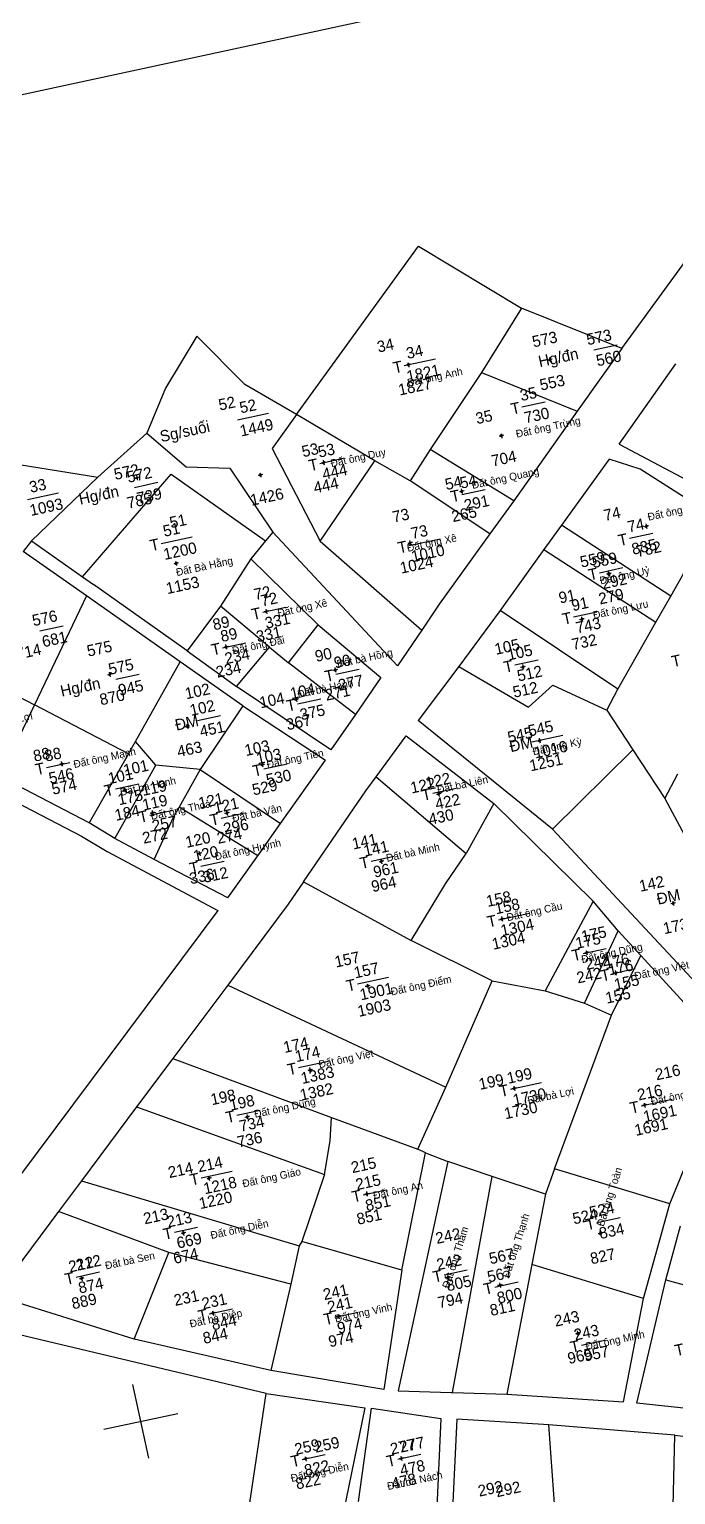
# Model space of a CAD drawing. Extents: x 537054 to 538409, y 1836408 to 1837892.
# Drawn here: x 537278.7 to 537449.7, y 1837239.7 to 1837627.6 of the extents above; entities that cross this region are included whole.
import ezdxf

# ---------------------------------------------------------------- set-up
doc = ezdxf.new("R2010")
doc.units = 0
for name, color, linetype in [('Level 11', 7, 'Continuous'), ('Level 15', 7, 'Continuous'), ('Level 2', 7, 'Continuous'), ('Level 22', 7, 'Continuous'), ('Level 45', 7, 'Continuous'), ('Level 56', 7, 'Continuous'), ('Level 63', 7, 'Continuous')]:
    doc.layers.add(name, color=color, linetype=linetype)

msp = doc.modelspace()

# ---------------------------------------------------------------- linework, layer by layer
at = {"layer": 'Level 11'}
for p, q in [((537378.9, 1837539.13), (537378.66, 1837538.76)), ((537378.83, 1837539.43), (537378.9, 1837539.13)), ((537379.27, 1837538.89), (537378.9, 1837539.13)), ((537379.03, 1837538.52), (537379.27, 1837538.89)), ((537379.58, 1837538.96), (537379.27, 1837538.89)), ((537416.08, 1837540.07), (537415.77, 1837540.01)), ((537416.31, 1837540.44), (537416.08, 1837540.07)), ((537416.08, 1837540.07), (537416.44, 1837539.84)), ((537416.25, 1837540.76), (537416.31, 1837540.44)), ((537416.68, 1837540.21), (537416.31, 1837540.44)), ((537416.44, 1837539.84), (537416.68, 1837540.21)), ((537416.44, 1837539.84), (537416.51, 1837539.52)), ((537416.98, 1837540.27), (537416.68, 1837540.21)), ((537378.66, 1837538.76), (537378.35, 1837538.69)), ((537378.66, 1837538.76), (537379.03, 1837538.52)), ((537379.03, 1837538.52), (537379.09, 1837538.22)), ((537403.27, 1837519.96), (537402.97, 1837519.89)), ((537403.51, 1837520.33), (537403.27, 1837519.96)), ((537403.27, 1837519.96), (537403.64, 1837519.72)), ((537403.44, 1837520.64), (537403.51, 1837520.33)), ((537403.88, 1837520.09), (537403.51, 1837520.33)), ((537403.64, 1837519.72), (537403.88, 1837520.09)), ((537403.64, 1837519.72), (537403.71, 1837519.41)), ((537404.18, 1837520.16), (537403.88, 1837520.09)), ((537356.23, 1837512.85), (537355.93, 1837512.79)), ((537356.47, 1837513.22), (537356.23, 1837512.85)), ((537356.23, 1837512.85), (537356.6, 1837512.62)), ((537356.4, 1837513.53), (537356.47, 1837513.22)), ((537356.84, 1837512.98), (537356.47, 1837513.22)), ((537356.6, 1837512.62), (537356.84, 1837512.98)), ((537356.6, 1837512.62), (537356.67, 1837512.3)), ((537357.14, 1837513.05), (537356.84, 1837512.98)), ((537306.87, 1837508.83), (537306.57, 1837508.76)), ((537307.11, 1837509.19), (537306.87, 1837508.83)), ((537306.87, 1837508.83), (537307.24, 1837508.59)), ((537307.04, 1837509.51), (537307.11, 1837509.19)), ((537307.48, 1837508.96), (537307.11, 1837509.19)), ((537307.24, 1837508.59), (537307.48, 1837508.96)), ((537307.24, 1837508.59), (537307.31, 1837508.28)), ((537307.78, 1837509.02), (537307.48, 1837508.96)), ((537339.52, 1837509.58), (537339.2, 1837509.51)), ((537339.75, 1837509.95), (537339.52, 1837509.58)), ((537339.52, 1837509.58), (537339.88, 1837509.34)), ((537339.69, 1837510.25), (537339.75, 1837509.95)), ((537340.12, 1837509.71), (537339.75, 1837509.95)), ((537339.88, 1837509.34), (537340.12, 1837509.71)), ((537339.88, 1837509.34), (537339.95, 1837509.04)), ((537340.44, 1837509.78), (537340.12, 1837509.71)), ((537392.78, 1837505.25), (537392.48, 1837505.19)), ((537393.02, 1837505.62), (537392.78, 1837505.25)), ((537392.78, 1837505.25), (537393.15, 1837505.02)), ((537392.95, 1837505.94), (537393.02, 1837505.62)), ((537393.38, 1837505.39), (537393.02, 1837505.62)), ((537393.15, 1837505.02), (537393.38, 1837505.39)), ((537393.15, 1837505.02), (537393.21, 1837504.7)), ((537393.69, 1837505.45), (537393.38, 1837505.39)), ((537441.83, 1837496.37), (537441.59, 1837496.01)), ((537441.76, 1837496.69), (537441.83, 1837496.37)), ((537442.2, 1837496.14), (537441.83, 1837496.37)), ((537441.96, 1837495.77), (537442.2, 1837496.14)), ((537442.5, 1837496.2), (537442.2, 1837496.14)), ((537379.26, 1837492.28), (537379.33, 1837491.98)), ((537441.59, 1837496.01), (537441.29, 1837495.94)), ((537441.59, 1837496.01), (537441.96, 1837495.77)), ((537441.96, 1837495.77), (537442.03, 1837495.46)), ((537379.09, 1837491.61), (537378.79, 1837491.54)), ((537379.33, 1837491.98), (537379.09, 1837491.61)), ((537379.09, 1837491.61), (537379.46, 1837491.37)), ((537379.7, 1837491.74), (537379.33, 1837491.98)), ((537379.46, 1837491.37), (537379.7, 1837491.74)), ((537379.46, 1837491.37), (537379.52, 1837491.07)), ((537380, 1837491.8), (537379.7, 1837491.74)), ((537317.2, 1837486.19), (537316.9, 1837486.12)), ((537317.44, 1837486.55), (537317.2, 1837486.19)), ((537317.2, 1837486.19), (537317.57, 1837485.95)), ((537317.37, 1837486.86), (537317.44, 1837486.55)), ((537317.81, 1837486.32), (537317.44, 1837486.55)), ((537317.57, 1837485.95), (537317.81, 1837486.32)), ((537317.57, 1837485.95), (537317.63, 1837485.64)), ((537318.11, 1837486.38), (537317.81, 1837486.32)), ((537431.65, 1837483.44), (537431.34, 1837483.37)), ((537431.89, 1837483.8), (537431.65, 1837483.44)), ((537431.65, 1837483.44), (537432.02, 1837483.2)), ((537431.82, 1837484.11), (537431.89, 1837483.8)), ((537432.25, 1837483.57), (537431.89, 1837483.8)), ((537432.02, 1837483.2), (537432.25, 1837483.57)), ((537432.02, 1837483.2), (537432.08, 1837482.89)), ((537432.57, 1837483.63), (537432.25, 1837483.57)), ((537341.08, 1837473.44), (537340.77, 1837473.37)), ((537341.32, 1837473.81), (537341.08, 1837473.44)), ((537341.08, 1837473.44), (537341.45, 1837473.2)), ((537341.25, 1837474.11), (537341.32, 1837473.81)), ((537341.68, 1837473.57), (537341.32, 1837473.81)), ((537341.45, 1837473.2), (537341.68, 1837473.57)), ((537341.45, 1837473.2), (537341.51, 1837472.9)), ((537342, 1837473.64), (537341.68, 1837473.57)), ((537424.54, 1837471.38), (537424.24, 1837471.32)), ((537424.78, 1837471.75), (537424.54, 1837471.38)), ((537424.54, 1837471.38), (537424.91, 1837471.15)), ((537424.71, 1837472.06), (537424.78, 1837471.75)), ((537425.15, 1837471.52), (537424.78, 1837471.75)), ((537424.91, 1837471.15), (537425.15, 1837471.52)), ((537424.91, 1837471.15), (537424.98, 1837470.84)), ((537425.45, 1837471.58), (537425.15, 1837471.52)), ((537330.44, 1837464.06), (537330.13, 1837463.99)), ((537330.68, 1837464.43), (537330.44, 1837464.06)), ((537330.44, 1837464.06), (537330.81, 1837463.82)), ((537330.61, 1837464.73), (537330.68, 1837464.43)), ((537331.04, 1837464.19), (537330.68, 1837464.43)), ((537330.81, 1837463.82), (537331.04, 1837464.19)), ((537330.81, 1837463.82), (537330.87, 1837463.52)), ((537331.36, 1837464.26), (537331.04, 1837464.19)), ((537299.82, 1837457.43), (537299.88, 1837457.13)), ((537359.3, 1837457.97), (537359, 1837457.9)), ((537359.54, 1837458.33), (537359.3, 1837457.97)), ((537359.3, 1837457.97), (537359.67, 1837457.73)), ((537359.47, 1837458.65), (537359.54, 1837458.33)), ((537359.91, 1837458.1), (537359.54, 1837458.33)), ((537359.67, 1837457.73), (537359.91, 1837458.1)), ((537359.67, 1837457.73), (537359.74, 1837457.41)), ((537360.21, 1837458.16), (537359.91, 1837458.1)), ((537408.96, 1837458.76), (537408.65, 1837458.7)), ((537409.2, 1837459.13), (537408.96, 1837458.76)), ((537408.96, 1837458.76), (537409.33, 1837458.53)), ((537409.13, 1837459.44), (537409.2, 1837459.13)), ((537409.57, 1837458.89), (537409.2, 1837459.13)), ((537409.33, 1837458.53), (537409.57, 1837458.89)), ((537409.33, 1837458.53), (537409.4, 1837458.21)), ((537409.88, 1837458.96), (537409.57, 1837458.89)), ((537299.65, 1837456.76), (537299.33, 1837456.69)), ((537299.88, 1837457.13), (537299.65, 1837456.76)), ((537299.65, 1837456.76), (537300.01, 1837456.52)), ((537300.25, 1837456.89), (537299.88, 1837457.13)), ((537300.01, 1837456.52), (537300.25, 1837456.89)), ((537300.01, 1837456.52), (537300.08, 1837456.22)), ((537300.56, 1837456.96), (537300.25, 1837456.89)), ((537349, 1837450.16), (537348.7, 1837450.1)), ((537349.24, 1837450.53), (537349, 1837450.16)), ((537349, 1837450.16), (537349.37, 1837449.93)), ((537349.17, 1837450.84), (537349.24, 1837450.53)), ((537349.6, 1837450.3), (537349.24, 1837450.53)), ((537349.37, 1837449.93), (537349.6, 1837450.3)), ((537349.37, 1837449.93), (537349.43, 1837449.62)), ((537349.91, 1837450.36), (537349.6, 1837450.3)), ((537320.14, 1837443.01), (537319.83, 1837442.95)), ((537320.38, 1837443.38), (537320.14, 1837443.01)), ((537320.14, 1837443.01), (537320.51, 1837442.78)), ((537320.31, 1837443.68), (537320.38, 1837443.38)), ((537320.74, 1837443.14), (537320.38, 1837443.38)), ((537320.51, 1837442.78), (537320.74, 1837443.14)), ((537320.51, 1837442.78), (537320.57, 1837442.47)), ((537321.05, 1837443.21), (537320.74, 1837443.14)), ((537413.34, 1837439.28), (537413.04, 1837439.21)), ((537413.58, 1837439.65), (537413.34, 1837439.28)), ((537413.34, 1837439.28), (537413.71, 1837439.04)), ((537413.52, 1837439.95), (537413.58, 1837439.65)), ((537413.95, 1837439.41), (537413.58, 1837439.65)), ((537413.71, 1837439.04), (537413.95, 1837439.41)), ((537413.71, 1837439.04), (537413.78, 1837438.74)), ((537414.25, 1837439.47), (537413.95, 1837439.41)), ((537286.96, 1837433.08), (537286.64, 1837433.01)), ((537287.19, 1837433.45), (537286.96, 1837433.08)), ((537286.96, 1837433.08), (537287.33, 1837432.84)), ((537287.13, 1837433.76), (537287.19, 1837433.45)), ((537287.56, 1837433.21), (537287.19, 1837433.45)), ((537287.33, 1837432.84), (537287.56, 1837433.21)), ((537287.33, 1837432.84), (537287.39, 1837432.53)), ((537287.88, 1837433.28), (537287.56, 1837433.21)), ((537340.01, 1837432.9), (537339.7, 1837432.83)), ((537340.25, 1837433.27), (537340.01, 1837432.9)), ((537340.01, 1837432.9), (537340.38, 1837432.66)), ((537340.18, 1837433.57), (537340.25, 1837433.27)), ((537340.62, 1837433.03), (537340.25, 1837433.27)), ((537340.38, 1837432.66), (537340.62, 1837433.03)), ((537340.38, 1837432.66), (537340.44, 1837432.36)), ((537340.93, 1837433.1), (537340.62, 1837433.03)), ((537303.87, 1837426.54), (537303.63, 1837426.17)), ((537303.8, 1837426.84), (537303.87, 1837426.54)), ((537304.24, 1837426.3), (537303.87, 1837426.54)), ((537304, 1837425.93), (537304.24, 1837426.3)), ((537304.55, 1837426.37), (537304.24, 1837426.3)), ((537303.63, 1837426.17), (537303.32, 1837426.1)), ((537303.63, 1837426.17), (537304, 1837425.93)), ((537304, 1837425.93), (537304.06, 1837425.63)), ((537386.67, 1837425.09), (537386.36, 1837425.02)), ((537386.91, 1837425.46), (537386.67, 1837425.09)), ((537386.67, 1837425.09), (537387.04, 1837424.85)), ((537386.84, 1837425.76), (537386.91, 1837425.46)), ((537387.27, 1837425.22), (537386.91, 1837425.46)), ((537387.04, 1837424.85), (537387.27, 1837425.22)), ((537387.04, 1837424.85), (537387.1, 1837424.55)), ((537387.59, 1837425.29), (537387.27, 1837425.22)), ((537310.96, 1837420.12), (537310.66, 1837420.06)), ((537311.2, 1837420.49), (537310.96, 1837420.12)), ((537310.96, 1837420.12), (537311.33, 1837419.88)), ((537311.13, 1837420.79), (537311.2, 1837420.49)), ((537311.57, 1837420.25), (537311.2, 1837420.49)), ((537311.33, 1837419.88), (537311.57, 1837420.25)), ((537311.33, 1837419.88), (537311.4, 1837419.58)), ((537311.87, 1837420.32), (537311.57, 1837420.25)), ((537330.66, 1837420.08), (537330.35, 1837420.01)), ((537330.9, 1837420.45), (537330.66, 1837420.08)), ((537330.66, 1837420.08), (537331.03, 1837419.84)), ((537330.84, 1837420.75), (537330.9, 1837420.45)), ((537331.27, 1837420.21), (537330.9, 1837420.45)), ((537331.03, 1837419.84), (537331.27, 1837420.21)), ((537331.03, 1837419.84), (537331.1, 1837419.54)), ((537331.58, 1837420.28), (537331.27, 1837420.21)), ((537323.39, 1837409.37), (537323.09, 1837409.31)), ((537323.63, 1837409.74), (537323.39, 1837409.37)), ((537323.39, 1837409.37), (537323.76, 1837409.13)), ((537323.56, 1837410.05), (537323.63, 1837409.74)), ((537324, 1837409.5), (537323.63, 1837409.74)), ((537323.76, 1837409.13), (537324, 1837409.5)), ((537323.76, 1837409.13), (537323.83, 1837408.82)), ((537324.3, 1837409.57), (537324, 1837409.5)), ((537371.52, 1837407.28), (537371.21, 1837407.22)), ((537371.75, 1837407.65), (537371.52, 1837407.28)), ((537371.52, 1837407.28), (537371.88, 1837407.04)), ((537371.69, 1837407.96), (537371.75, 1837407.65)), ((537372.12, 1837407.41), (537371.75, 1837407.65)), ((537371.88, 1837407.04), (537372.12, 1837407.41)), ((537371.88, 1837407.04), (537371.95, 1837406.73)), ((537372.42, 1837407.48), (537372.12, 1837407.41)), ((537448.7, 1837396.17), (537448.4, 1837396.1)), ((537448.94, 1837396.54), (537448.7, 1837396.17)), ((537448.7, 1837396.17), (537449.07, 1837395.93)), ((537448.87, 1837396.84), (537448.94, 1837396.54)), ((537449.3, 1837396.3), (537448.94, 1837396.54)), ((537449.07, 1837395.93), (537449.3, 1837396.3)), ((537449.07, 1837395.93), (537449.13, 1837395.63)), ((537449.61, 1837396.36), (537449.3, 1837396.3)), ((537403.43, 1837392.05), (537403.12, 1837391.99)), ((537403.67, 1837392.42), (537403.43, 1837392.05)), ((537403.43, 1837392.05), (537403.8, 1837391.81)), ((537403.6, 1837392.73), (537403.67, 1837392.42)), ((537404.03, 1837392.18), (537403.67, 1837392.42)), ((537403.8, 1837391.81), (537404.03, 1837392.18)), ((537403.8, 1837391.81), (537403.86, 1837391.5)), ((537404.34, 1837392.25), (537404.03, 1837392.18)), ((537425.99, 1837383.8), (537426.05, 1837383.49)), ((537425.82, 1837383.13), (537425.51, 1837383.06)), ((537426.05, 1837383.49), (537425.82, 1837383.13)), ((537425.82, 1837383.13), (537426.18, 1837382.89)), ((537426.42, 1837383.26), (537426.05, 1837383.49)), ((537426.18, 1837382.89), (537426.42, 1837383.26)), ((537426.18, 1837382.89), (537426.25, 1837382.58)), ((537426.72, 1837383.32), (537426.42, 1837383.26)), ((537433.46, 1837377.77), (537433.16, 1837377.7)), ((537433.7, 1837378.14), (537433.46, 1837377.77)), ((537433.46, 1837377.77), (537433.83, 1837377.53)), ((537433.63, 1837378.45), (537433.7, 1837378.14)), ((537434.06, 1837377.9), (537433.7, 1837378.14)), ((537433.83, 1837377.53), (537434.06, 1837377.9)), ((537433.83, 1837377.53), (537433.89, 1837377.22)), ((537434.37, 1837377.96), (537434.06, 1837377.9)), ((537367.87, 1837374.27), (537367.56, 1837374.2)), ((537368.11, 1837374.64), (537367.87, 1837374.27)), ((537367.87, 1837374.27), (537368.24, 1837374.03)), ((537368.04, 1837374.95), (537368.11, 1837374.64)), ((537368.48, 1837374.4), (537368.11, 1837374.64)), ((537368.24, 1837374.03), (537368.48, 1837374.4)), ((537368.24, 1837374.03), (537368.31, 1837373.72)), ((537368.79, 1837374.47), (537368.48, 1837374.4)), ((537352.8, 1837352.75), (537352.87, 1837352.45)), ((537352.63, 1837352.08), (537352.32, 1837352.01)), ((537352.87, 1837352.45), (537352.63, 1837352.08)), ((537352.63, 1837352.08), (537353, 1837351.84)), ((537353.23, 1837352.21), (537352.87, 1837352.45)), ((537353, 1837351.84), (537353.23, 1837352.21)), ((537353, 1837351.84), (537353.06, 1837351.54)), ((537353.55, 1837352.28), (537353.23, 1837352.21)), ((537406.65, 1837347.18), (537406.35, 1837347.12)), ((537406.89, 1837347.55), (537406.65, 1837347.18)), ((537406.65, 1837347.18), (537407.02, 1837346.94)), ((537406.82, 1837347.86), (537406.89, 1837347.55)), ((537407.26, 1837347.31), (537406.89, 1837347.55)), ((537407.02, 1837346.94), (537407.26, 1837347.31)), ((537407.02, 1837346.94), (537407.09, 1837346.63)), ((537407.56, 1837347.38), (537407.26, 1837347.31)), ((537441.16, 1837342.77), (537440.85, 1837342.71)), ((537441.39, 1837343.14), (537441.16, 1837342.77)), ((537441.16, 1837342.77), (537441.52, 1837342.54)), ((537441.33, 1837343.45), (537441.39, 1837343.14)), ((537441.76, 1837342.91), (537441.39, 1837343.14)), ((537441.52, 1837342.54), (537441.76, 1837342.91)), ((537441.52, 1837342.54), (537441.59, 1837342.23)), ((537442.07, 1837342.97), (537441.76, 1837342.91)), ((537336.03, 1837339.65), (537335.73, 1837339.58)), ((537336.27, 1837340.02), (537336.03, 1837339.65)), ((537336.03, 1837339.65), (537336.4, 1837339.41)), ((537336.2, 1837340.33), (537336.27, 1837340.02)), ((537336.63, 1837339.78), (537336.27, 1837340.02)), ((537336.4, 1837339.41), (537336.63, 1837339.78)), ((537336.4, 1837339.41), (537336.46, 1837339.1)), ((537336.94, 1837339.84), (537336.63, 1837339.78)), ((537325.92, 1837323.38), (537325.61, 1837323.31)), ((537326.16, 1837323.75), (537325.92, 1837323.38)), ((537325.92, 1837323.38), (537326.29, 1837323.14)), ((537326.1, 1837324.05), (537326.16, 1837323.75)), ((537326.53, 1837323.51), (537326.16, 1837323.75)), ((537326.29, 1837323.14), (537326.53, 1837323.51)), ((537326.29, 1837323.14), (537326.36, 1837322.84)), ((537326.84, 1837323.58), (537326.53, 1837323.51)), ((537367.66, 1837319.24), (537367.34, 1837319.18)), ((537367.89, 1837319.61), (537367.66, 1837319.24)), ((537367.66, 1837319.24), (537368.03, 1837319.01)), ((537367.83, 1837319.92), (537367.89, 1837319.61)), ((537368.26, 1837319.37), (537367.89, 1837319.61)), ((537368.03, 1837319.01), (537368.26, 1837319.37)), ((537368.03, 1837319.01), (537368.09, 1837318.69)), ((537368.58, 1837319.44), (537368.26, 1837319.37)), ((537319.12, 1837308.89), (537318.82, 1837308.82)), ((537319.36, 1837309.26), (537319.12, 1837308.89)), ((537319.12, 1837308.89), (537319.49, 1837308.65)), ((537319.29, 1837309.57), (537319.36, 1837309.26)), ((537319.73, 1837309.02), (537319.36, 1837309.26)), ((537319.49, 1837308.65), (537319.73, 1837309.02)), ((537319.49, 1837308.65), (537319.56, 1837308.34)), ((537320.03, 1837309.08), (537319.73, 1837309.02)), ((537429.43, 1837308.78), (537429.12, 1837308.72)), ((537429.66, 1837309.15), (537429.43, 1837308.78)), ((537429.43, 1837308.78), (537429.79, 1837308.55)), ((537429.6, 1837309.46), (537429.66, 1837309.15)), ((537430.03, 1837308.91), (537429.66, 1837309.15)), ((537429.79, 1837308.55), (537430.03, 1837308.91)), ((537429.79, 1837308.55), (537429.86, 1837308.23)), ((537430.33, 1837308.98), (537430.03, 1837308.91)), ((537292.22, 1837296.87), (537291.91, 1837296.8)), ((537292.46, 1837297.24), (537292.22, 1837296.87)), ((537292.22, 1837296.87), (537292.59, 1837296.63)), ((537292.39, 1837297.54), (537292.46, 1837297.24)), ((537292.83, 1837297), (537292.46, 1837297.24)), ((537292.59, 1837296.63), (537292.83, 1837297)), ((537292.59, 1837296.63), (537292.65, 1837296.33)), ((537293.14, 1837297.07), (537292.83, 1837297)), ((537389.13, 1837297.14), (537388.81, 1837297.07)), ((537389.36, 1837297.5), (537389.13, 1837297.14)), ((537389.13, 1837297.14), (537389.49, 1837296.9)), ((537389.3, 1837297.82), (537389.36, 1837297.5)), ((537389.73, 1837297.27), (537389.36, 1837297.5)), ((537389.49, 1837296.9), (537389.73, 1837297.27)), ((537389.49, 1837296.9), (537389.56, 1837296.59)), ((537390.04, 1837297.33), (537389.73, 1837297.27)), ((537402.88, 1837295.1), (537402.57, 1837295.04)), ((537403.12, 1837295.47), (537402.88, 1837295.1)), ((537402.88, 1837295.1), (537403.25, 1837294.87)), ((537403.06, 1837295.78), (537403.12, 1837295.47)), ((537403.49, 1837295.23), (537403.12, 1837295.47)), ((537403.25, 1837294.87), (537403.49, 1837295.23)), ((537403.25, 1837294.87), (537403.32, 1837294.56)), ((537403.8, 1837295.3), (537403.49, 1837295.23)), ((537326.94, 1837287.71), (537326.64, 1837287.65)), ((537327.18, 1837288.08), (537326.94, 1837287.71)), ((537326.94, 1837287.71), (537327.31, 1837287.47)), ((537327.12, 1837288.38), (537327.18, 1837288.08)), ((537327.55, 1837287.84), (537327.18, 1837288.08)), ((537327.31, 1837287.47), (537327.55, 1837287.84)), ((537327.31, 1837287.47), (537327.38, 1837287.17)), ((537327.85, 1837287.91), (537327.55, 1837287.84)), ((537360.19, 1837286.81), (537359.88, 1837286.74)), ((537360.43, 1837287.18), (537360.19, 1837286.81)), ((537360.19, 1837286.81), (537360.56, 1837286.57)), ((537360.37, 1837287.48), (537360.43, 1837287.18)), ((537360.8, 1837286.94), (537360.43, 1837287.18)), ((537360.56, 1837286.57), (537360.8, 1837286.94)), ((537361.11, 1837287.01), (537360.8, 1837286.94)), ((537360.56, 1837286.57), (537360.63, 1837286.27)), ((537423.61, 1837283.05), (537423.67, 1837282.74)), ((537423.43, 1837282.37), (537423.12, 1837282.31)), ((537423.67, 1837282.74), (537423.43, 1837282.37)), ((537423.43, 1837282.37), (537423.8, 1837282.14)), ((537424.04, 1837282.5), (537423.67, 1837282.74)), ((537423.8, 1837282.14), (537424.04, 1837282.5)), ((537423.8, 1837282.14), (537423.87, 1837281.83)), ((537424.35, 1837282.57), (537424.04, 1837282.5)), ((537351.48, 1837249.15), (537351.17, 1837249.08)), ((537351.72, 1837249.52), (537351.48, 1837249.15)), ((537351.48, 1837249.15), (537351.85, 1837248.91)), ((537351.65, 1837249.83), (537351.72, 1837249.52)), ((537352.09, 1837249.28), (537351.72, 1837249.52)), ((537351.85, 1837248.91), (537352.09, 1837249.28)), ((537351.85, 1837248.91), (537351.92, 1837248.6)), ((537352.4, 1837249.35), (537352.09, 1837249.28)), ((537376.8, 1837249.22), (537376.49, 1837249.15)), ((537377.04, 1837249.58), (537376.8, 1837249.22)), ((537376.8, 1837249.22), (537377.17, 1837248.98)), ((537376.97, 1837249.9), (537377.04, 1837249.58)), ((537377.41, 1837249.35), (537377.04, 1837249.58)), ((537377.17, 1837248.98), (537377.41, 1837249.35)), ((537377.17, 1837248.98), (537377.24, 1837248.67)), ((537377.72, 1837249.41), (537377.41, 1837249.35))]:
    msp.add_line(p, q, dxfattribs=at)
for centre in [(537378.96, 1837538.82), (537416.38, 1837540.14), (537403.57, 1837520.03), (537356.54, 1837512.92), (537307.17, 1837508.89), (537339.82, 1837509.65), (537393.08, 1837505.32), (537441.89, 1837496.07), (537379.39, 1837491.67), (537317.5, 1837486.25), (537431.95, 1837483.5), (537341.38, 1837473.5), (537424.84, 1837471.45), (537330.74, 1837464.13), (537359.61, 1837458.03), (537409.27, 1837458.83), (537299.95, 1837456.82), (537349.3, 1837450.23), (537320.44, 1837443.08), (537413.65, 1837439.34), (537287.26, 1837433.14), (537340.31, 1837432.96), (537303.93, 1837426.24), (537386.97, 1837425.15), (537311.26, 1837420.19), (537330.97, 1837420.14), (537323.69, 1837409.44), (537371.82, 1837407.35), (537449, 1837396.23), (537403.73, 1837392.12), (537426.12, 1837383.19), (537433.76, 1837377.83), (537368.17, 1837374.33), (537352.93, 1837352.15), (537406.95, 1837347.25), (537441.46, 1837342.84), (537336.33, 1837339.71), (537326.23, 1837323.45), (537367.96, 1837319.31), (537319.42, 1837308.95), (537429.73, 1837308.85), (537292.52, 1837296.94), (537389.43, 1837297.2), (537403.19, 1837295.17), (537327.25, 1837287.78), (537360.5, 1837286.87), (537423.74, 1837282.44), (537351.79, 1837249.22), (537377.1, 1837249.28)]:
    msp.add_circle(centre, 0.075, dxfattribs=at)
at = {"layer": 'Level 15'}
for p, q in [((537428.04, 1837542.79), (537434.2, 1837544.12)), ((537377.88, 1837538.6), (537386.09, 1837540.37)), ((537409, 1837527.68), (537415.16, 1837529.01)), ((537333.78, 1837524.21), (537341.99, 1837525.98)), ((537355.56, 1837512.72), (537361.71, 1837514.05)), ((537278.18, 1837503.17), (537286.39, 1837504.95)), ((537306.49, 1837506.37), (537312.65, 1837507.7)), ((537393.09, 1837504.49), (537399.24, 1837505.82)), ((537313.55, 1837491.54), (537321.76, 1837493.31)), ((537379.11, 1837490.94), (537387.32, 1837492.71)), ((537437.42, 1837492.89), (537443.58, 1837494.22)), ((537429.53, 1837483.78), (537435.69, 1837485.11)), ((537340.41, 1837473.3), (537346.57, 1837474.63)), ((537422.63, 1837472.07), (537428.79, 1837473.4)), ((537281.43, 1837468.41), (537287.59, 1837469.74)), ((537329.76, 1837463.92), (537335.92, 1837465.24)), ((537359.78, 1837456.89), (537365.94, 1837458.22)), ((537407.13, 1837459.35), (537413.29, 1837460.68)), ((537301.59, 1837455.55), (537307.75, 1837456.88)), ((537349.65, 1837449.08), (537355.8, 1837450.41)), ((537323.13, 1837444.66), (537329.29, 1837445.99)), ((537411.58, 1837438.98), (537419.79, 1837440.75)), ((537283.23, 1837432.24), (537289.39, 1837433.57)), ((537340.72, 1837431.83), (537346.88, 1837433.16)), ((537301.48, 1837426.59), (537307.64, 1837427.92)), ((537385.44, 1837425.42), (537391.6, 1837426.75)), ((537310.54, 1837419.6), (537316.7, 1837420.93)), ((537329.43, 1837418.83), (537335.59, 1837420.16)), ((537324.03, 1837406.04), (537330.19, 1837407.37)), ((537369.07, 1837407.41), (537375.23, 1837408.74)), ((537402.75, 1837391.91), (537410.96, 1837393.68)), ((537425.15, 1837382.98), (537431.31, 1837384.31)), ((537365.49, 1837374.95), (537373.7, 1837376.72)), ((537432.78, 1837377.62), (537438.94, 1837378.95)), ((537349.92, 1837352.79), (537358.13, 1837354.56)), ((537405.98, 1837347.05), (537414.19, 1837348.82)), ((537333.61, 1837340.14), (537339.77, 1837341.47)), ((537440.49, 1837342.63), (537448.7, 1837344.4)), ((537324.14, 1837323.6), (537332.35, 1837325.37)), ((537366.98, 1837319.11), (537373.14, 1837320.44)), ((537317.05, 1837309.21), (537323.2, 1837310.54)), ((537428.82, 1837311.75), (537434.97, 1837313.08)), ((537291.04, 1837297.32), (537297.2, 1837298.65)), ((537388.38, 1837297.91), (537394.53, 1837299.24)), ((537401.81, 1837294.67), (537407.97, 1837296)), ((537326.28, 1837287.57), (537332.44, 1837288.9)), ((537359.52, 1837286.66), (537365.68, 1837287.99)), ((537424.75, 1837279.31), (537430.91, 1837280.64)), ((537350.82, 1837249.02), (537356.98, 1837250.35)), ((537376.12, 1837249.08), (537382.28, 1837250.41))]:
    msp.add_line(p, q, dxfattribs=at)
at = {"layer": 'Level 22'}
for points in [[(537435.39, 1837543.14), (537478.06, 1837601.76)], [(537349.33, 1837525.62), (537381.65, 1837570.26), (537408.89, 1837553.76)], [(537408.89, 1837553.76), (537398.27, 1837536.8)], [(537435.39, 1837543.14), (537408.89, 1837553.76)], [(537349.33, 1837525.62), (537335.68, 1837533.6), (537322.95, 1837546.41), (537314.74, 1837532.66), (537309.76, 1837520.68)], [(537435.39, 1837543.14), (537423.64, 1837526.5)], [(537434.67, 1837517.84), (537449.71, 1837539.03)], [(537398.27, 1837536.8), (537384.75, 1837516.42)], [(537398.27, 1837536.8), (537423.64, 1837526.5)], [(537349.33, 1837525.62), (537342.91, 1837516.67), (537355.66, 1837492.15)], [(537370.06, 1837513.41), (537349.33, 1837525.62)], [(537423.64, 1837526.5), (537406.86, 1837502.82)], [(537309.76, 1837520.68), (537296.8, 1837509.03)], [(537309.76, 1837520.68), (537320.14, 1837511.84), (537331.73, 1837511.41), (537343.08, 1837494.46)], [(537384.75, 1837516.42), (537379.43, 1837508.09)], [(537406.86, 1837502.82), (537384.75, 1837516.42)], [(537434.67, 1837517.84), (537476.82, 1837495.5)], [(537268.23, 1837513.61), (537296.8, 1837509.03)], [(537355.66, 1837492.15), (537370.06, 1837513.41)], [(537379.43, 1837508.09), (537370.06, 1837513.41)], [(537432.06, 1837513.85), (537419.47, 1837496.38)], [(537460.24, 1837498.46), (537440.24, 1837511.22), (537432.06, 1837513.85)], [(537296.8, 1837509.03), (537279.28, 1837492.18)], [(537292.72, 1837482.68), (537316.24, 1837509.82), (537341.18, 1837492.17)], [(537400.53, 1837494.04), (537379.43, 1837508.09)], [(537406.86, 1837502.82), (537400.53, 1837494.04)], [(537419.47, 1837496.38), (537414.8, 1837489.88)], [(537448.39, 1837477.6), (537419.47, 1837496.38)], [(537448.39, 1837477.6), (537460.24, 1837498.46)], [(537343.08, 1837494.46), (537341.18, 1837492.17)], [(537376.03, 1837459.13), (537343.08, 1837494.46)], [(537400.53, 1837494.04), (537387.14, 1837475.43), (537382.48, 1837468.6)], [(537279.28, 1837492.18), (537277.09, 1837489.38)], [(537293.83, 1837477.61), (537277.09, 1837489.38)], [(537279.28, 1837492.18), (537292.72, 1837482.68)], [(537341.18, 1837492.17), (537337.3, 1837487.47)], [(537355.66, 1837492.15), (537382.48, 1837468.6)], [(537414.8, 1837489.88), (537403.2, 1837473.77)], [(537414.8, 1837489.88), (537444.44, 1837470.64)], [(537337.3, 1837487.47), (537329.29, 1837474.91)], [(537355.07, 1837470.01), (537337.3, 1837487.47)], [(537292.72, 1837482.68), (537295.62, 1837480.64)], [(537320.47, 1837463.05), (537295.62, 1837480.64)], [(537293.83, 1837477.61), (537280.01, 1837448.76)], [(537318.59, 1837460.2), (537293.83, 1837477.61)], [(537444.44, 1837470.64), (537448.39, 1837477.6)], [(537329.29, 1837474.91), (537320.47, 1837463.05)], [(537342.2, 1837464.07), (537329.29, 1837474.91)], [(537403.2, 1837473.77), (537392.26, 1837458.93)], [(537434.37, 1837452.91), (537403.2, 1837473.77)], [(537347.27, 1837459.95), (537355.07, 1837470.01)], [(537355.07, 1837470.01), (537371.7, 1837456.02)], [(537434.37, 1837452.91), (537444.44, 1837470.64)], [(537382.48, 1837468.6), (537376.03, 1837459.13)], [(537320.47, 1837463.05), (537333.44, 1837453.61)], [(537333.44, 1837453.61), (537342.2, 1837464.07)], [(537342.2, 1837464.07), (537347.27, 1837459.95)], [(537202.08, 1837460.77), (537209.91, 1837456.22), (537209.98, 1837456.41), (537233.96, 1837444.44), (537292.52, 1837414.05), (537299.31, 1837409.93), (537328.51, 1837394.32)], [(537261.3, 1837458.49), (537280.01, 1837448.76)], [(537306.8, 1837439.1), (537318.59, 1837460.2)], [(537335.19, 1837448.52), (537318.59, 1837460.2)], [(537364.95, 1837446.23), (537347.27, 1837459.95)], [(537392.26, 1837458.93), (537381.54, 1837444.63)], [(537392.26, 1837458.93), (537410.72, 1837448.18), (537417.13, 1837454.04), (537431.43, 1837447.37)], [(537358.47, 1837436.85), (537333.44, 1837453.61)], [(537371.7, 1837456.02), (537364.95, 1837446.23)], [(537431.43, 1837447.37), (537434.37, 1837452.91)], [(537280.01, 1837448.76), (537270.94, 1837429.81)], [(537304.92, 1837435.8), (537280.01, 1837448.76)], [(537335.19, 1837448.52), (537323.86, 1837431.69)], [(537335.19, 1837448.52), (537357.03, 1837434.12)], [(537364.95, 1837446.23), (537358.47, 1837436.85)], [(537431.43, 1837447.37), (537438.35, 1837436.87)], [(537417.08, 1837415.9), (537381.54, 1837444.63)], [(537304.92, 1837435.8), (537306.8, 1837439.1)], [(537312.12, 1837432.85), (537306.8, 1837439.1)], [(537370.43, 1837429.74), (537378.4, 1837440.6)], [(537378.4, 1837440.6), (537401.6, 1837422.71)], [(537304.92, 1837435.8), (537294.51, 1837417.54)], [(537345.14, 1837417.35), (537357.03, 1837434.12)], [(537417.08, 1837415.9), (537438.35, 1837436.87)], [(537438.35, 1837436.87), (537446.8, 1837424.04)], [(537301.27, 1837413.42), (537312.12, 1837432.85)], [(537323.86, 1837431.69), (537312.12, 1837432.85)], [(537323.86, 1837431.69), (537318.31, 1837421.66)], [(537323.86, 1837431.69), (537345.14, 1837417.35)], [(537446.8, 1837424.04), (537450.2, 1837430.52)], [(537294.51, 1837417.54), (537270.94, 1837429.81)], [(537351.22, 1837401.92), (537367.71, 1837426.02), (537370.43, 1837429.74)], [(537370.43, 1837429.74), (537394.2, 1837409.44)], [(537401.6, 1837422.71), (537394.2, 1837409.44)], [(537401.6, 1837422.71), (537427.82, 1837396.8)], [(537446.8, 1837424.04), (537464.83, 1837390.3)], [(537311.73, 1837407.82), (537316.85, 1837419.02), (537318.31, 1837421.66)], [(537339.1, 1837408.83), (537318.31, 1837421.66)], [(537301.27, 1837413.42), (537294.51, 1837417.54)], [(537339.1, 1837408.83), (537345.14, 1837417.35)], [(537470.95, 1837358.05), (537417.08, 1837415.9)], [(537311.73, 1837407.82), (537301.27, 1837413.42)], [(537331.2, 1837397.69), (537311.73, 1837407.82)], [(537331.2, 1837397.69), (537339.1, 1837408.83)], [(537379.7, 1837386.38), (537388.77, 1837401.45), (537394.2, 1837409.44)], [(537351.22, 1837401.92), (537347.18, 1837396.02), (537331.18, 1837374.61)], [(537351.22, 1837401.92), (537379.7, 1837386.38)], [(537427.82, 1837396.8), (537415.16, 1837373.09)], [(537434.48, 1837388.97), (537427.82, 1837396.8)], [(537328.51, 1837394.32), (537256.99, 1837298.59)], [(537425.58, 1837369.85), (537434.48, 1837388.97)], [(537440.47, 1837382.47), (537434.48, 1837388.97)], [(537401.09, 1837375.75), (537379.7, 1837386.38)], [(537432.72, 1837366.62), (537440.47, 1837382.47)], [(537448.15, 1837316.7), (537464.37, 1837356.31), (537440.47, 1837382.47)], [(537331.18, 1837374.61), (537316.63, 1837355.13)], [(537331.18, 1837374.61), (537388.86, 1837347.57)], [(537388.86, 1837347.57), (537401.09, 1837375.75)], [(537401.09, 1837375.75), (537415.16, 1837373.09)], [(537415.16, 1837373.09), (537425.58, 1837369.85)], [(537425.58, 1837369.85), (537432.72, 1837366.62)], [(537417.65, 1837325.94), (537432.72, 1837366.62)], [(537316.63, 1837355.13), (537307.07, 1837342.34)], [(537316.63, 1837355.13), (537358.58, 1837339.53)], [(537381.46, 1837331.16), (537388.86, 1837347.57)], [(537307.07, 1837342.34), (537292.48, 1837322.81)], [(537307.07, 1837342.34), (537356.76, 1837324.47)], [(537356.76, 1837324.47), (537358.24, 1837333.35), (537358.58, 1837339.53)], [(537358.58, 1837339.53), (537381.46, 1837331.16)], [(537377.26, 1837299.09), (537383.49, 1837330.23)], [(537383.49, 1837330.23), (537381.46, 1837331.16)], [(537383.49, 1837330.23), (537389.37, 1837327.87)], [(537389.37, 1837327.87), (537376.25, 1837267.23)], [(537401.08, 1837323.96), (537389.37, 1837327.87)], [(537417.65, 1837325.94), (537415.19, 1837319.27)], [(537448.15, 1837316.7), (537417.65, 1837325.94)], [(537292.48, 1837322.81), (537286.38, 1837314.65)], [(537292.48, 1837322.81), (537350.07, 1837305.57)], [(537356.76, 1837324.47), (537350.79, 1837306.71)], [(537390.63, 1837266.78), (537401.08, 1837323.96)], [(537415.19, 1837319.27), (537401.08, 1837323.96)], [(537415.19, 1837319.27), (537411.6, 1837300.64)], [(537286.38, 1837314.65), (537269.71, 1837292.34)], [(537315.56, 1837303.8), (537286.38, 1837314.65)], [(537441.15, 1837291.63), (537448.15, 1837316.7)], [(537447.05, 1837296.56), (537450.97, 1837310.84)], [(537350.79, 1837306.71), (537350.07, 1837305.57)], [(537377.26, 1837299.09), (537350.79, 1837306.71)], [(537306.38, 1837280.89), (537315.56, 1837303.8)], [(537347.86, 1837295.43), (537315.56, 1837303.8)], [(537350.07, 1837305.57), (537347.86, 1837295.43)], [(537377.26, 1837299.09), (537372.45, 1837267.52), (537342.54, 1837272.54)], [(537411.6, 1837300.64), (537405, 1837266.32)], [(537441.15, 1837291.63), (537411.6, 1837300.64)], [(537347.86, 1837295.43), (537342.54, 1837272.54)], [(537464.92, 1837261.17), (537439.38, 1837263.91), (537447.05, 1837296.56)], [(537447.05, 1837296.56), (537471.89, 1837289.75)], [(537306.38, 1837280.89), (537269.71, 1837292.34)], [(537405, 1837266.32), (537435.85, 1837264.24), (537441.15, 1837291.63)], [(537341.34, 1837266.48), (537265.23, 1837284.58)], [(537342.54, 1837272.54), (537306.38, 1837280.89)], [(537376.25, 1837267.23), (537390.31, 1837266.79)], [(537336.46, 1837234.05), (537341.34, 1837266.48)], [(537341.34, 1837266.48), (537367.43, 1837262.71), (537361.12, 1837231.73)], [(537390.31, 1837266.79), (537390.63, 1837266.78)], [(537390.63, 1837266.78), (537405, 1837266.32)], [(537365.73, 1837237.88), (537369.17, 1837262.6), (537387.58, 1837259.87), (537386.48, 1837236.29)], [(537416.09, 1837258.19), (537391.8, 1837259.7), (537389.67, 1837215.63)], [(537449.45, 1837255.41), (537416.09, 1837258.19)], [(537419.13, 1837216.55), (537416.09, 1837258.19)], [(537448.35, 1837210.35), (537449.45, 1837255.41)], [(537449.45, 1837255.41), (537493.95, 1837250.01)]]:
    msp.add_lwpolyline(points, dxfattribs=at)
at = {"layer": 'Level 63'}
for p, q in [((537310.32, 1837249.34), (537306.1, 1837268.89)), ((537298.43, 1837257), (537317.98, 1837261.22))]:
    msp.add_line(p, q, dxfattribs=at)
msp.add_lwpolyline([(537319.86, 1836494.35), (537087.72, 1837569.58), (538162.95, 1837801.71), (538395.09, 1836726.48)], close=True, dxfattribs=at)

# ---------------------------------------------------------------- texts
at = {"layer": 'Level 15'}
for s, p in [('573', (537426.41, 1837543.97)), ('34', (537378.73, 1837540.32)), ('Hg/đn', (537413.7, 1837538.16)), ('T', (537375.26, 1837536.5)), ('1821', (537378.83, 1837534.2)), ('560', (537428.99, 1837538.39)), ('35', (537408.83, 1837529.18)), ('52', (537334.64, 1837525.93)), ('T', (537406.39, 1837525.58)), ('730', (537409.95, 1837523.28)), ('Sg/suối', (537313.57, 1837518.31)), ('1449', (537334.73, 1837519.81)), ('53', (537355.39, 1837514.21)), ('572', (537304.85, 1837507.55)), ('T', (537352.94, 1837510.62)), ('444', (537356.51, 1837508.32)), ('33', (537279.03, 1837504.89)), ('54', (537392.92, 1837505.99)), ('Hg/đn', (537292.14, 1837501.74)), ('739', (537307.44, 1837501.97)), ('T', (537390.47, 1837502.39)), ('291', (537394.04, 1837500.09)), ('1093', (537279.13, 1837498.77)), ('51', (537314.41, 1837493.26)), ('73', (537379.97, 1837492.66)), ('74', (537437.25, 1837494.39)), ('T', (537310.93, 1837489.44)), ('T', (537376.5, 1837488.84)), ('T', (537434.81, 1837490.79)), ('835', (537438.37, 1837488.49)), ('1200', (537314.5, 1837487.14)), ('1010', (537380.06, 1837486.54)), ('559', (537427.89, 1837484.96)), ('T', (537426.91, 1837481.68)), ('292', (537430.48, 1837479.38)), ('72', (537340.24, 1837474.8)), ('91', (537422.46, 1837473.57)), ('576', (537279.79, 1837469.59)), ('T', (537337.8, 1837471.2)), ('331', (537341.36, 1837468.91)), ('T', (537420.02, 1837469.97)), ('89', (537329.59, 1837465.41)), ('743', (537423.58, 1837467.67)), ('681', (537282.38, 1837464.01)), ('T', (537327.15, 1837461.82)), ('234', (537330.71, 1837459.52)), ('90', (537359.61, 1837458.39)), ('105', (537405.49, 1837460.53)), ('T', (537448.91, 1837458.72)), ('575', (537299.96, 1837456.73)), ('T', (537357.17, 1837454.79)), ('T', (537404.51, 1837457.25)), ('512', (537408.08, 1837454.95)), ('Hg/đn', (537287.25, 1837450.92)), ('945', (537302.54, 1837451.15)), ('104', (537348.01, 1837450.26)), ('277', (537360.73, 1837452.49)), ('102', (537321.48, 1837445.84)), ('T', (537347.04, 1837446.98)), ('ĐM', (537317.58, 1837441.93)), ('375', (537350.6, 1837444.68)), ('451', (537324.08, 1837440.26)), ('545', (537410.97, 1837440.38)), ('ĐM', (537406.03, 1837436.25)), ('1016', (537412.53, 1837434.58)), ('88', (537283.06, 1837433.74)), ('103', (537339.08, 1837433.02)), ('T', (537280.61, 1837430.14)), ('546', (537284.18, 1837427.84)), ('101', (537299.85, 1837427.77)), ('T', (537338.1, 1837429.74)), ('530', (537341.67, 1837427.44)), ('122', (537383.81, 1837426.6)), ('T', (537298.87, 1837424.49)), ('175', (537302.43, 1837422.19)), ('T', (537382.83, 1837423.32)), ('119', (537308.91, 1837420.78)), ('121', (537327.79, 1837420.01)), ('422', (537386.39, 1837421.02)), ('T', (537307.93, 1837417.5)), ('257', (537311.49, 1837415.2)), ('T', (537326.81, 1837416.73)), ('296', (537330.38, 1837414.43)), ('120', (537322.39, 1837407.22)), ('141', (537367.44, 1837408.59)), ('T', (537321.41, 1837403.94)), ('T', (537366.46, 1837405.31)), ('961', (537370.02, 1837403.01)), ('312', (537324.98, 1837401.64)), ('ĐM', (537445.01, 1837395.86)), ('158', (537402.14, 1837393.31)), ('T', (537400.14, 1837389.81)), ('1304', (537403.7, 1837387.51)), ('175', (537423.51, 1837384.16)), ('T', (537422.54, 1837380.88)), ('157', (537364.88, 1837376.35)), ('242', (537426.1, 1837378.58)), ('176', (537431.15, 1837378.8)), ('T', (537362.88, 1837372.85)), ('T', (537430.17, 1837375.52)), ('155', (537433.73, 1837373.22)), ('1901', (537366.44, 1837370.55)), ('174', (537349.31, 1837354.19)), ('T', (537347.3, 1837350.69)), ('1383', (537350.87, 1837348.39)), ('199', (537405.37, 1837348.45)), ('198', (537331.97, 1837341.32)), ('T', (537403.37, 1837344.95)), ('1730', (537406.93, 1837342.65)), ('216', (537439.88, 1837344.03)), ('T', (537330.99, 1837338.04)), ('T', (537437.88, 1837340.53)), ('1691', (537441.44, 1837338.23)), ('734', (537334.56, 1837335.74)), ('214', (537323.53, 1837325)), ('T', (537321.52, 1837321.5)), ('1218', (537325.09, 1837319.2)), ('215', (537365.34, 1837320.29)), ('T', (537364.36, 1837317.01)), ('851', (537367.93, 1837314.71)), ('213', (537315.41, 1837310.39)), ('524', (537427.18, 1837312.93)), ('T', (537314.43, 1837307.11)), ('T', (537426.2, 1837309.65)), ('834', (537429.76, 1837307.35)), ('669', (537317.99, 1837304.81)), ('212', (537289.4, 1837298.5)), ('242', (537386.74, 1837299.09)), ('T', (537288.42, 1837295.22)), ('T', (537385.76, 1837295.81)), ('567', (537400.18, 1837295.85)), ('874', (537291.99, 1837292.92)), ('805', (537389.33, 1837293.51)), ('T', (537399.2, 1837292.57)), ('800', (537402.76, 1837290.27)), ('231', (537324.64, 1837288.75)), ('241', (537357.88, 1837287.84)), ('T', (537323.66, 1837285.47)), ('844', (537327.23, 1837283.17)), ('T', (537356.9, 1837284.56)), ('974', (537360.47, 1837282.26)), ('243', (537423.1, 1837280.49)), ('T', (537422.13, 1837277.21)), ('957', (537425.7, 1837274.91)), ('T', (537449.76, 1837276.34)), ('259', (537349.18, 1837250.2)), ('277', (537374.49, 1837250.26)), ('T', (537348.2, 1837246.92)), ('822', (537351.77, 1837244.62)), ('T', (537373.51, 1837246.98)), ('478', (537377.07, 1837244.68)), ('292', (537402.39, 1837239))]:
    msp.add_text(s, height=3, rotation=12.1827, dxfattribs=at).set_placement(p)
at = {"layer": 'Level 2'}
for s, rotation, p in [('Đất ông Anh', 12.1827, (537378.91, 1837533.05)), ('Đất ông Trừng', 12.1827, (537407.63, 1837519.49)), ('Đất ông Duy', 12.1827, (537358.61, 1837511.7)), ('Đất ông Quang', 12.1827, (537395.95, 1837505.93)), ('Đất ông Phán', 12.1827, (537442.48, 1837497.52)), ('Đất ông Xê', 12.1827, (537378.82, 1837489.28)), ('Đất Bà Hằng', 12.1827, (537317.72, 1837482.86)), ('Đất ông Uỷ', 12.1827, (537429.81, 1837480.66)), ('Đất ông Xê', 12.1827, (537344.57, 1837472.08)), ('Đất ông Lưu', 12.1827, (537428.04, 1837471.53)), ('Đất ông Đãi', 12.1827, (537332.56, 1837462.13)), ('Đất bà Hồng', 12.1827, (537360.28, 1837458.63)), ('Đất bà Hạnh', 12.1827, (537349.83, 1837450.59)), ('Đất bà Lợi', 12.1827, (537267.53, 1837442.33)), ('Đất ông Kỳ', 12.1827, (537412.04, 1837435.41)), ('Đất ông Mạnh', 12.1827, (537290.58, 1837432.03)), ('Đất ông Tiên', 12.1827, (537341.71, 1837431.95)), ('Đất bà Hạnh', 12.1827, (537302.93, 1837424.68)), ('Đất bà Liên', 12.1827, (537386.81, 1837425.29)), ('Đất ông Thoả', 12.1827, (537311.01, 1837418.31)), ('Đất bà Vân', 12.1827, (537332.58, 1837417.75)), ('Đất ông Huynh', 12.1827, (537327.96, 1837407.63)), ('Đất bà Minh', 12.1827, (537373.3, 1837407.23)), ('Đất ông Cầu', 12.1827, (537405.18, 1837391.5)), ('Đất ông Dũng', 12.1827, (537424.93, 1837380.39)), ('Đất ông Việt', 12.1827, (537438.97, 1837375.96)), ('Đất ông Điểm', 12.1827, (537374.52, 1837371.84)), ('Đất ông Việt', 12.1827, (537355.45, 1837352.57)), ('Đất bà Lợi', 12.1827, (537410.71, 1837343.06)), ('Đất ông Dũng', 12.1827, (537443.32, 1837342.75)), ('Đất ông Dũng', 12.1827, (537338.41, 1837339.46)), ('Đất ông Giáo', 12.1827, (537335.26, 1837321.02)), ('Đất ông Toàn', 72.1827, (537430.6, 1837310.54)), ('Đất ông An', 12.1827, (537369.87, 1837317.87)), ('Đất ông Thạnh', 72.1827, (537405.63, 1837296.9)), ('Đất ông Diễn', 12.1827, (537326.84, 1837307.35)), ('Đất ông Thẩm', 72.1827, (537389.73, 1837294.15)), ('Đất bà Sen', 12.1827, (537298.95, 1837299.3)), ('Đất bà Diệp', 12.1827, (537321.34, 1837283.91)), ('Đất ông Vinh', 12.1827, (537359.72, 1837285.26)), ('Đất ông Minh', 12.1827, (537426.05, 1837277.92)), ('Đất ông Diễn', 12.1827, (537348.07, 1837243.04)), ('Đất bà Nách', 12.1827, (537373.59, 1837240.91))]:
    msp.add_text(s, height=2, rotation=rotation, dxfattribs=at).set_placement(p)
at = {"layer": 'Level 45'}
for s, p in [('573', (537412.06, 1837543.4)), ('34', (537371.01, 1837542.02)), ('52', (537329.09, 1837526.67)), ('35', (537397.08, 1837523.07)), ('53', (537351.09, 1837514.32)), ('572', (537301.42, 1837508.31)), ('54', (537389, 1837505.62)), ('73', (537375.08, 1837497)), ('74', (537430.97, 1837497.42)), ('51', (537316.13, 1837495.52)), ('559', (537424.73, 1837485.09)), ('72', (537338.45, 1837476.49)), ('91', (537419.08, 1837475.58)), ('89', (537327.53, 1837468.51)), ('575', (537294.27, 1837461.54)), ('105', (537402.11, 1837462.01)), ('90', (537354.6, 1837460.13)), ('102', (537320.2, 1837450.25)), ('104', (537339.9, 1837447.86)), ('545', (537405.55, 1837438.67)), ('103', (537335.97, 1837435.21)), ('88', (537280.06, 1837433.72)), ('101', (537303.9, 1837430)), ('119', (537308.72, 1837424.65)), ('122', (537379.83, 1837425.3)), ('121', (537323.75, 1837421.26)), ('120', (537320.3, 1837410.91)), ('141', (537364.39, 1837410.47)), ('142', (537440.34, 1837399.29)), ('158', (537399.89, 1837395.26)), ('175', (537425.05, 1837385.93)), ('157', (537359.79, 1837379.22)), ('176', (537432.14, 1837377.14)), ('174', (537346.22, 1837356.61)), ('216', (537444.61, 1837349.36)), ('199', (537397.91, 1837346.84)), ('198', (537326.98, 1837342.78)), ('214', (537315.73, 1837323.49)), ('215', (537364.15, 1837324.8)), ('213', (537309.2, 1837311.25)), ('524', (537422.74, 1837311.23)), ('242', (537386.49, 1837306.05)), ('212', (537291.38, 1837298.98)), ('567', (537400.66, 1837300.68)), ('241', (537356.73, 1837291.18)), ('231', (537317.27, 1837289.64)), ('243', (537417.89, 1837284.15)), ('259', (537354.44, 1837250.79)), ('277', (537376.96, 1837250.79)), ('292', (537397.7, 1837239.15))]:
    msp.add_text(s, height=3, rotation=12.1827, dxfattribs=at).set_placement(p)
at = {"layer": 'Level 56'}
for s, p in [('1827', (537376.64, 1837530.65)), ('553', (537414.05, 1837531.96)), ('704', (537401.25, 1837511.85)), ('444', (537354.21, 1837504.74)), ('785', (537304.85, 1837500.72)), ('1426', (537337.49, 1837501.47)), ('265', (537390.75, 1837497.14)), ('782', (537439.57, 1837487.9)), ('1024', (537377.07, 1837483.5)), ('1153', (537315.18, 1837478.08)), ('279', (537429.62, 1837475.33)), ('331', (537339.05, 1837465.33)), ('732', (537422.52, 1837463.27)), ('714', (537275.52, 1837460.74)), ('234', (537328.41, 1837455.95)), ('271', (537357.28, 1837449.86)), ('512', (537406.94, 1837450.65)), ('870', (537297.62, 1837448.65)), ('367', (537346.97, 1837442.05)), ('463', (537318.11, 1837434.9)), ('1251', (537411.32, 1837431.17)), ('574', (537284.93, 1837424.97)), ('529', (537337.99, 1837424.79)), ('184', (537301.61, 1837418.06)), ('430', (537384.64, 1837416.98)), ('272', (537308.94, 1837412.01)), ('274', (537328.64, 1837411.97)), ('336', (537321.37, 1837401.26)), ('964', (537369.49, 1837399.17)), ('1738', (537446.67, 1837388.06)), ('1304', (537401.4, 1837383.94)), ('242', (537423.79, 1837375.02)), ('155', (537431.43, 1837369.66)), ('1903', (537365.85, 1837366.16)), ('1382', (537350.6, 1837343.97)), ('1730', (537404.63, 1837339.07)), ('1691', (537439.13, 1837334.66)), ('736', (537334, 1837331.54)), ('1220', (537323.9, 1837315.27)), ('851', (537365.63, 1837311.13)), ('674', (537317.1, 1837300.78)), ('827', (537427.4, 1837300.67)), ('889', (537290.2, 1837288.76)), ('794', (537387.1, 1837289.03)), ('811', (537400.86, 1837286.99)), ('844', (537324.92, 1837279.6)), ('974', (537358.17, 1837278.7)), ('965', (537421.41, 1837274.26)), ('822', (537349.46, 1837241.04)), ('478', (537374.78, 1837241.11))]:
    msp.add_text(s, height=3, rotation=12.1827, dxfattribs=at).set_placement(p)

doc.saveas('drawing.dxf')
